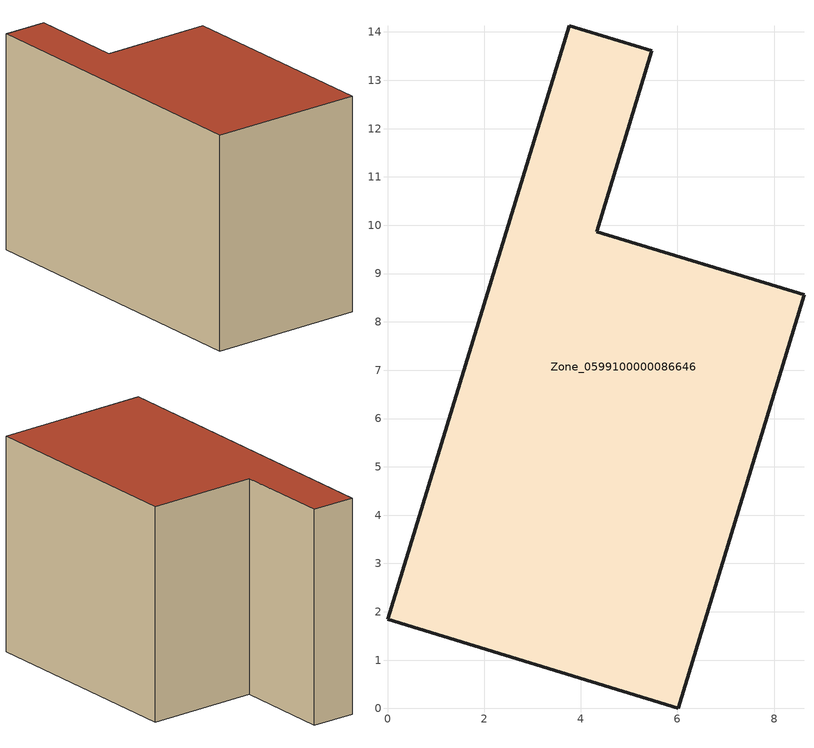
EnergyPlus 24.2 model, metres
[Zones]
Zone_0599100000086646
 floor ground (C_G): 0,1.84 3.76,14.13 5.47,13.61 4.33,9.86 8.62,8.56 6.02,0 z0
 wall outside (C_F): 3.76,14.13 0,1.84 6.02,0 8.62,8.56 4.33,9.86 5.47,13.61 3.76,14.13 z0:8.69
 roof outside (C_R): 0,1.84 6.02,0 8.62,8.56 4.33,9.86 5.47,13.61 3.76,14.13 z8.69
[BUILDING]
Pand.0599100000086646: North Axis=0; Terrain=City; Loads Convergence Tolerance Value=0.04; Temperature Convergence Tolerance Value=0.4; Solar Distribution=FullExterior; Maximum Number of Warmup Days=25; Minimum Number of Warmup Days=1
[Site:Location]
Rotterdam.The.Hague.AP_ZH_NLD Design_Conditions: Latitude=51.96; Longitude=4.45; Time Zone=1; Elevation=-4.5
[SITE:GROUNDTEMPERATURE:BUILDINGSURFACE]
18, 18, 18, 18, 18, 18, 18, 18, 18, 18, 18, 18
[MATERIAL] Thermal Absorptance=0.9; Solar Absorptance=0.7; Visible Absorptance=0.7
Name | Roughness | Thickness | Conductivity | Density | Specific Heat
G.TC.1975-1991 | MediumSmooth | 0.15 | 0.288461 | 540 | 1210
F.TC.1975-1991 | Rough | 0.3 | 0.230769 | 1920 | 840
R.TC.1975-1991 | MediumRough | 0.2 | 0.153846 | 1500 | 1000
[CONSTRUCTION]
C_G: G.TC.1975-1991
C_F: F.TC.1975-1991
C_R: R.TC.1975-1991
[ZONE]
Zone_0599100000086646: Type=1; Multiplier=1; Ceiling Height=Autocalculate; Volume=Autocalculate; Floor Area=autocalculate; Part of Total Floor Area=Yes
[ZONEINFILTRATION:DESIGNFLOWRATE]
Infil_Zone_0599100000086646: Zone or ZoneList or Space or SpaceList=Zone_0599100000086646; Schedule=AlwaysOn; Design Flow Rate Calculation Method=Flow/Area; Flow Rate per Floor Area=0.003; Constant Term Coefficient=1; Temperature Term Coefficient=0; Velocity Term Coefficient=0; Velocity Squared Term Coefficient=0
[HVACTEMPLATE:ZONE:IDEALLOADSAIRSYSTEM]
Zone_0599100000086646: Maximum Heating Supply Air Temperature=50; Minimum Cooling Supply Air Temperature=13; Maximum Heating Supply Air Humidity Ratio=0.0156; Minimum Cooling Supply Air Humidity Ratio=0.0077; Heating Limit=NoLimit; Cooling Limit=NoLimit; Dehumidification Control Type=ConstantSensibleHeatRatio; Cooling Sensible Heat Ratio=0.7; Dehumidification Setpoint=60; Humidification Control Type=None; Humidification Setpoint=30; Outdoor Air Method=None; Outdoor Air Flow Rate per Person=0.00944; Outdoor Air Flow Rate per Zone Floor Area=0; Outdoor Air Flow Rate per Zone=0; Demand Controlled Ventilation Type=None; Outdoor Air Economizer Type=NoEconomizer; Heat Recovery Type=None; Sensible Heat Recovery Effectiveness=0.7; Latent Heat Recovery Effectiveness=0.65
[ZONECONTROL:THERMOSTAT]
ThermostatControl_Zone_0599100000086646: Zone or ZoneList=Zone_0599100000086646; Control Type Schedule=DualSetpointControlType; Control 1=Thermostat_Zone_0599100000086646; Temperature Difference Between Cutout And Setpoint=0
[THERMOSTATSETPOINT:DUALSETPOINT]
Thermostat_Zone_0599100000086646: Heating Setpoint Temperature Schedule=HeatingSetpoint_Zone_0599100000086646; Cooling Setpoint Temperature Schedule=CoolingSetpoint_Zone_0599100000086646
[SCHEDULE:COMPACT]
HeatingSetpoint_Zone_0599100000086646: Through: 12/31, For: AllDays, Until: 24:00, 21
CoolingSetpoint_Zone_0599100000086646: Through: 12/31, For: AllDays, Until: 24:00, 24
DualSetpointControlType: Through: 12/31, For: AllDays, Until: 24:00, 4
AlwaysOn: Through: 12/31, For: AllDays, Until: 24:00, 1
